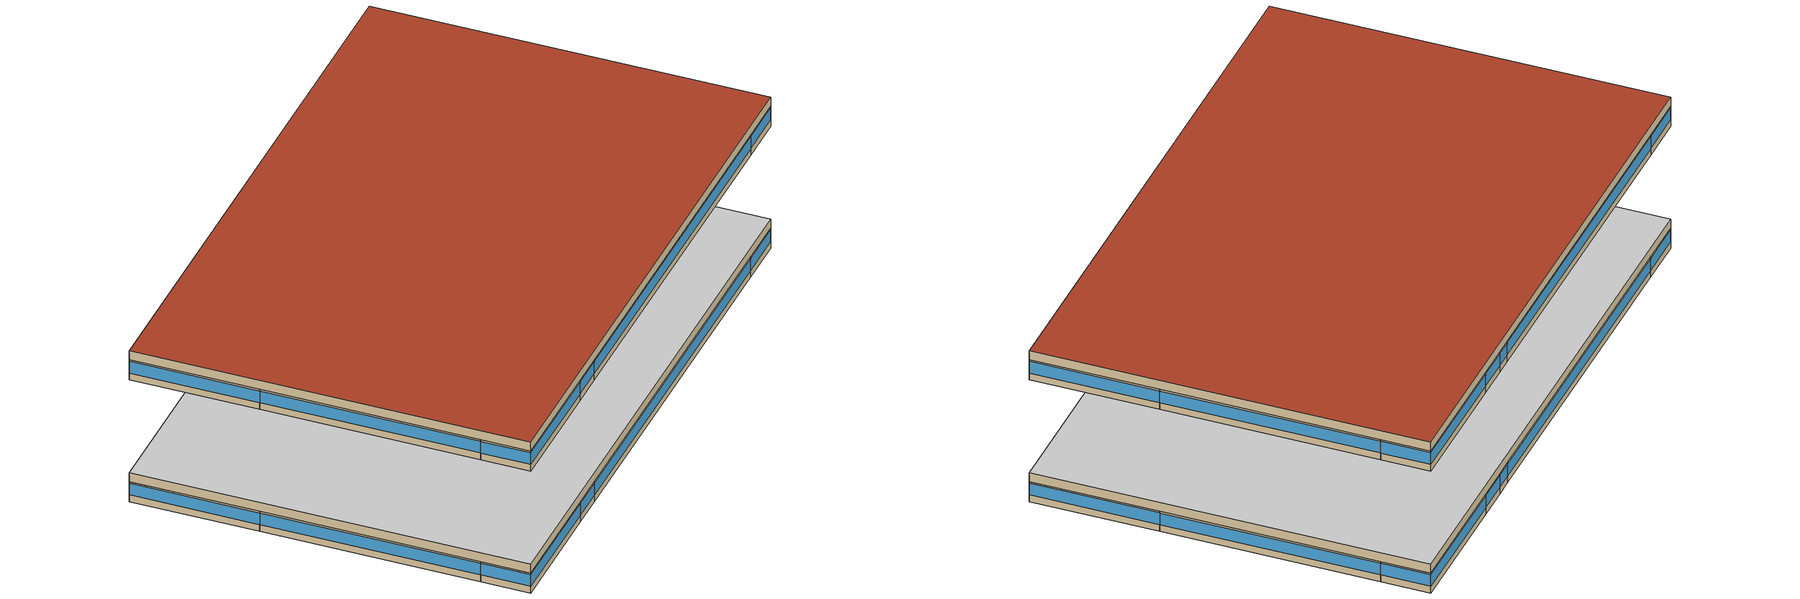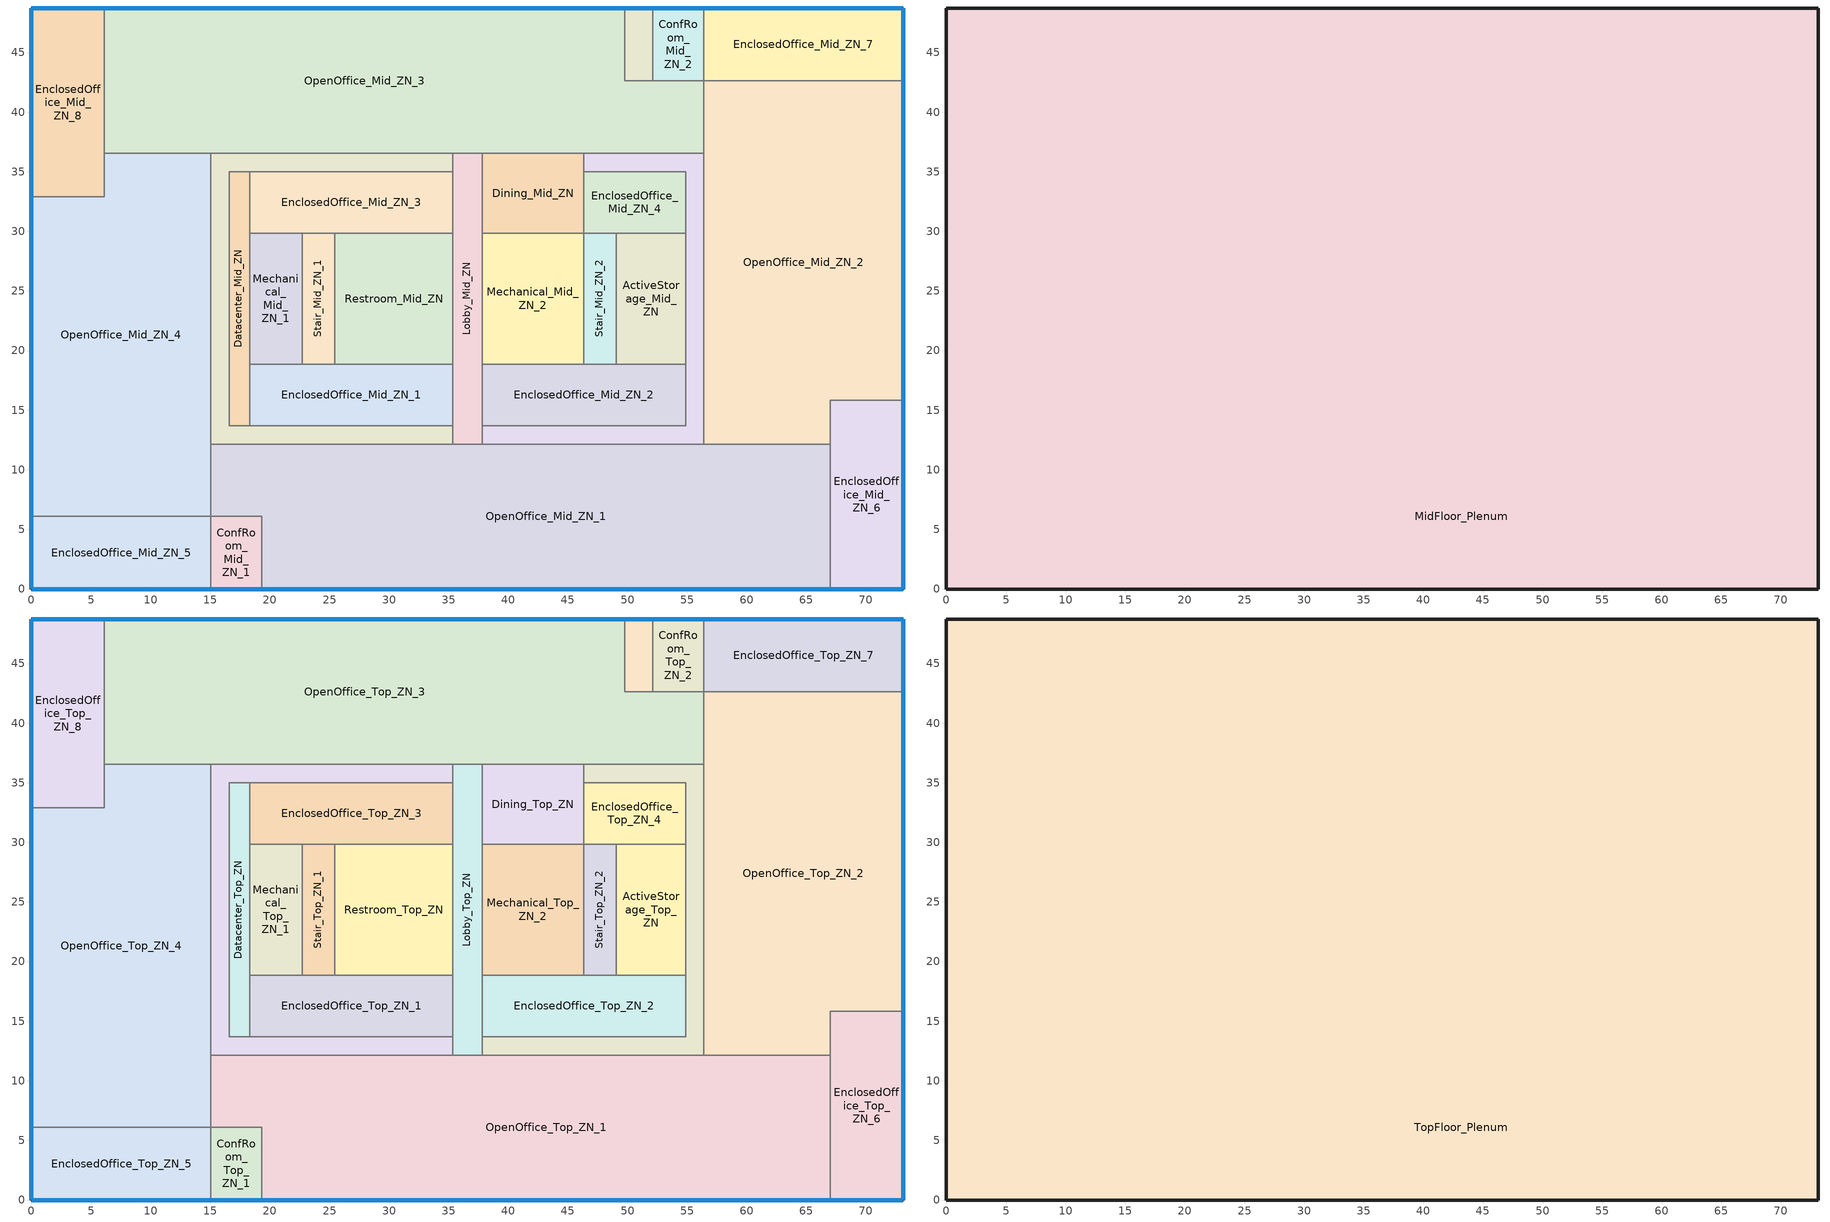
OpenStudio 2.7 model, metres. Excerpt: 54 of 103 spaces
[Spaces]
Corridor_Mid_ZN_1
 floor adiabatic: 35.36,36.55 35.36,35.02 16.58,35.02 16.58,13.69 35.36,13.69 35.36,12.16 15.06,12.16 15.06,36.55 z16.77
 wall to EnclosedOffice_Mid_ZN_1: 35.36,13.69 18.29,13.69 z16.77:19.51
 wall to Lobby_Mid_ZN: 35.36,12.16 35.36,13.69 / 35.36,35.02 35.36,36.55 z16.77:19.51
 wall to Datacenter_Mid_ZN: 18.29,13.69 16.58,13.69 16.58,35.02 18.29,35.02 z16.77:19.51
 wall to OpenOffice_Mid_ZN_1: 15.06,12.16 35.36,12.16 z16.77:19.51
 wall to OpenOffice_Mid_ZN_4: 15.06,36.55 15.06,12.16 z16.77:19.51
 wall to EnclosedOffice_Mid_ZN_3: 18.29,35.02 35.36,35.02 z16.77:19.51
 wall to OpenOffice_Mid_ZN_3: 35.36,36.55 15.06,36.55 z16.77:19.51
Datacenter_Mid_ZN
 floor adiabatic: 18.29,35.02 18.29,13.69 16.58,13.69 16.58,35.02 z16.77
 wall to Mechanical_Mid_ZN_1: 18.29,18.87 18.29,29.84 z16.77:19.51
 wall to EnclosedOffice_Mid_ZN_1: 18.29,13.69 18.29,18.87 z16.77:19.51
 wall to EnclosedOffice_Mid_ZN_3: 18.29,29.84 18.29,35.02 z16.77:19.51
Mechanical_Mid_ZN_1
 floor adiabatic: 22.71,29.84 22.71,18.87 18.29,18.87 18.29,29.84 z16.77
 wall to EnclosedOffice_Mid_ZN_3: 22.71,29.84 18.29,29.84 z16.77:19.51
 wall to EnclosedOffice_Mid_ZN_1: 18.29,18.87 22.71,18.87 z16.77:19.51
 wall to Stair_Mid_ZN_1: 22.71,18.87 22.71,29.84 z16.77:19.51
Stair_Mid_ZN_1
 floor adiabatic: 25.45,29.84 25.45,18.87 22.71,18.87 22.71,29.84 z16.77
 wall to EnclosedOffice_Mid_ZN_3: 25.45,29.84 22.71,29.84 z16.77:19.51
 wall to EnclosedOffice_Mid_ZN_1: 22.71,18.87 25.45,18.87 z16.77:19.51
 wall to Restroom_Mid_ZN: 25.45,18.87 25.45,29.84 z16.77:19.51
Restroom_Mid_ZN
 floor adiabatic: 35.36,29.84 35.36,18.87 25.45,18.87 25.45,29.84 z16.77
 wall to Lobby_Mid_ZN: 35.36,18.87 35.36,29.84 z16.77:19.51
 wall to EnclosedOffice_Mid_ZN_3: 35.36,29.84 25.45,29.84 z16.77:19.51
 wall to EnclosedOffice_Mid_ZN_1: 25.45,18.87 35.36,18.87 z16.77:19.51
EnclosedOffice_Mid_ZN_1
 floor adiabatic: 35.36,18.87 35.36,13.69 18.29,13.69 18.29,18.87 z16.77
 wall to Lobby_Mid_ZN: 35.36,13.69 35.36,18.87 z16.77:19.51
Lobby_Mid_ZN
 floor adiabatic: 37.8,36.55 37.8,12.16 35.36,12.16 35.36,36.55 z16.77
 wall to OpenOffice_Mid_ZN_1: 35.36,12.16 37.8,12.16 z16.77:19.51
 wall to Dining_Mid_ZN: 37.8,29.84 37.8,36.55 z16.77:19.51
 wall to OpenOffice_Mid_ZN_3: 37.8,36.55 35.36,36.55 z16.77:19.51
 wall to Mechanical_Mid_ZN_2: 37.8,18.87 37.8,29.84 z16.77:19.51
 wall to EnclosedOffice_Mid_ZN_3: 35.36,35.02 35.36,29.84 z16.77:19.51
 wall to Corridor_Mid_ZN_2: 37.8,12.16 37.8,13.69 z16.77:19.51
 wall to EnclosedOffice_Mid_ZN_2: 37.8,13.69 37.8,18.87 z16.77:19.51
Corridor_Mid_ZN_2
 floor adiabatic: 56.39,36.55 56.39,12.16 37.8,12.16 37.8,13.69 54.86,13.69 54.86,35.02 46.33,35.02 46.33,36.55 z16.77
 wall to Dining_Mid_ZN: 46.33,36.55 46.33,35.02 z16.77:19.51
 wall to EnclosedOffice_Mid_ZN_4: 46.33,35.02 54.86,35.02 54.86,29.84 z16.77:19.51
 wall to EnclosedOffice_Mid_ZN_2: 54.86,18.87 54.86,13.69 37.8,13.69 z16.77:19.51
 wall to OpenOffice_Mid_ZN_1: 37.8,12.16 56.39,12.16 z16.77:19.51
 wall to OpenOffice_Mid_ZN_3: 56.39,36.55 46.33,36.55 z16.77:19.51
 wall to OpenOffice_Mid_ZN_2: 56.39,12.16 56.39,36.55 z16.77:19.51
 wall to ActiveStorage_Mid_ZN: 54.86,29.84 54.86,18.87 z16.77:19.51
Mechanical_Mid_ZN_2
 floor adiabatic: 46.33,29.84 46.33,18.87 37.8,18.87 37.8,29.84 z16.77
 wall to Stair_Mid_ZN_2: 46.33,18.87 46.33,29.84 z16.77:19.51
 wall to Dining_Mid_ZN: 46.33,29.84 37.8,29.84 z16.77:19.51
 wall to EnclosedOffice_Mid_ZN_2: 37.8,18.87 46.33,18.87 z16.77:19.51
Stair_Mid_ZN_2
 floor adiabatic: 49.07,29.84 49.07,18.87 46.33,18.87 46.33,29.84 z16.77
 wall to ActiveStorage_Mid_ZN: 49.07,18.87 49.07,29.84 z16.77:19.51
 wall to EnclosedOffice_Mid_ZN_2: 46.33,18.87 49.07,18.87 z16.77:19.51
 wall to EnclosedOffice_Mid_ZN_4: 49.07,29.84 46.33,29.84 z16.77:19.51
ActiveStorage_Mid_ZN
 floor adiabatic: 54.86,29.84 54.86,18.87 49.07,18.87 49.07,29.84 z16.77
 wall to EnclosedOffice_Mid_ZN_2: 49.07,18.87 54.86,18.87 z16.77:19.51
 wall to EnclosedOffice_Mid_ZN_4: 54.86,29.84 49.07,29.84 z16.77:19.51
Dining_Mid_ZN
 floor adiabatic: 46.33,36.55 46.33,29.84 37.8,29.84 37.8,36.55 z16.77
 wall to EnclosedOffice_Mid_ZN_4: 46.33,29.84 46.33,35.02 z16.77:19.51
 wall to OpenOffice_Mid_ZN_3: 46.33,36.55 37.8,36.55 z16.77:19.51
EnclosedOffice_Mid_ZN_2
 floor adiabatic: 54.86,18.87 54.86,13.69 37.8,13.69 37.8,18.87 z16.77
EnclosedOffice_Mid_ZN_3
 floor adiabatic: 35.36,35.02 35.36,29.84 18.29,29.84 18.29,35.02 z16.77
EnclosedOffice_Mid_ZN_4
 floor adiabatic: 54.86,35.02 54.86,29.84 46.33,29.84 46.33,35.02 z16.77
EnclosedOffice_Mid_ZN_5
 floor adiabatic: 15.06,6.1 15.06,0 0,0 0,6.1 z16.77
 wall outside: 0,6.1 0,0 15.06,0 z16.77:19.51
 wall to OpenOffice_Mid_ZN_4: 15.06,6.1 0,6.1 z16.77:19.51
 wall to ConfRoom_Mid_ZN_1: 15.06,0 15.06,6.1 z16.77:19.51
 window: 0.03,0 15.03,0 / 0,6.07 0,0.03 z17.68:19.27
ConfRoom_Mid_ZN_1
 floor adiabatic: 19.32,6.1 19.32,0 15.06,0 15.06,6.1 z16.77
 wall outside: 15.06,0 19.32,0 z16.77:19.51
 wall to OpenOffice_Mid_ZN_1: 19.32,0 19.32,6.1 15.06,6.1 z16.77:19.51
 window: 15.08,0 19.3,0 z17.68:19.27
EnclosedOffice_Mid_ZN_6
 floor adiabatic: 73.11,15.82 73.11,0 67.01,0 67.01,15.82 z16.77
 wall outside: 67.01,0 73.11,0 73.11,15.82 z16.77:19.51
 wall to OpenOffice_Mid_ZN_2: 73.11,15.82 67.01,15.82 67.01,12.16 z16.77:19.51
 wall to OpenOffice_Mid_ZN_1: 67.01,12.16 67.01,0 z16.77:19.51
 window: 73.11,0.03 73.11,15.79 / 67.04,0 73.08,0 z17.68:19.27
EnclosedOffice_Mid_ZN_7
 floor adiabatic: 73.11,48.74 73.11,42.64 56.39,42.64 56.39,48.74 z16.77
 wall outside: 73.11,42.64 73.11,48.74 56.39,48.74 z16.77:19.51
 wall to OpenOffice_Mid_ZN_2: 56.39,42.64 73.11,42.64 z16.77:19.51
 wall to ConfRoom_Mid_ZN_2: 56.39,48.74 56.39,42.64 z16.77:19.51
 window: 73.08,48.74 56.41,48.74 / 73.11,42.67 73.11,48.71 z17.68:19.27
ConfRoom_Mid_ZN_2
 floor adiabatic: 56.39,48.74 56.39,42.64 52.12,42.64 52.12,48.74 z16.77
 wall outside: 56.39,48.74 52.12,48.74 z16.77:19.51
 wall to Classroom_Mid_ZN: 52.12,48.74 52.12,42.64 z16.77:19.51
 wall to OpenOffice_Mid_ZN_3: 52.12,42.64 56.39,42.64 z16.77:19.51
 window: 56.36,48.74 52.15,48.74 z17.68:19.27
Classroom_Mid_ZN
 floor adiabatic: 52.12,48.74 52.12,42.64 49.77,42.64 49.77,48.74 z16.77
 wall outside: 52.12,48.74 49.77,48.74 z16.77:19.51
 wall to OpenOffice_Mid_ZN_3: 49.77,48.74 49.77,42.64 52.12,42.64 z16.77:19.51
 window: 52.1,48.74 49.8,48.74 z17.68:19.27
EnclosedOffice_Mid_ZN_8
 floor adiabatic: 6.1,48.74 6.1,32.89 0,32.89 0,48.74 z16.77
 wall outside: 6.1,48.74 0,48.74 0,32.89 z16.77:19.51
 wall to OpenOffice_Mid_ZN_4: 0,32.89 6.1,32.89 6.1,36.55 z16.77:19.51
 wall to OpenOffice_Mid_ZN_3: 6.1,36.55 6.1,48.74 z16.77:19.51
 window: 0,48.71 0,32.91 / 6.07,48.74 0.03,48.74 z17.68:19.27
OpenOffice_Mid_ZN_1
 floor adiabatic: 67.01,12.16 67.01,0 19.32,0 19.32,6.1 15.06,6.1 15.06,12.16 z16.77
 wall outside: 19.32,0 67.01,0 z16.77:19.51
 wall to OpenOffice_Mid_ZN_4: 15.06,12.16 15.06,6.1 z16.77:19.51
 wall to OpenOffice_Mid_ZN_2: 67.01,12.16 56.39,12.16 z16.77:19.51
 window: 19.35,0 66.99,0 z17.68:19.27
OpenOffice_Mid_ZN_2
 floor adiabatic: 73.11,42.64 73.11,15.82 67.01,15.82 67.01,12.16 56.39,12.16 56.39,42.64 z16.77
 wall outside: 73.11,15.82 73.11,42.64 z16.77:19.51
 wall to OpenOffice_Mid_ZN_3: 56.39,42.64 56.39,36.55 z16.77:19.51
 window: 73.11,15.84 73.11,42.62 z17.68:19.27
OpenOffice_Mid_ZN_3
 floor adiabatic: 49.77,48.74 49.77,42.64 56.39,42.64 56.39,36.55 6.1,36.55 6.1,48.74 z16.77
 wall outside: 49.77,48.74 6.1,48.74 z16.77:19.51
 wall to OpenOffice_Mid_ZN_4: 6.1,36.55 15.06,36.55 z16.77:19.51
 window: 49.75,48.74 6.12,48.74 z17.68:19.27
OpenOffice_Mid_ZN_4
 floor adiabatic: 15.06,36.55 15.06,6.1 0,6.1 0,32.89 6.1,32.89 6.1,36.55 z16.77
 wall outside: 0,32.89 0,6.1 z16.77:19.51
 window: 0,32.86 0,6.12 z17.68:19.27
MidFloor_Plenum
 floor to OpenOffice_Mid_ZN_3: 49.77,48.74 49.77,42.64 56.39,42.64 56.39,36.55 6.1,36.55 6.1,48.74 z19.51
 floor to OpenOffice_Mid_ZN_1: 67.01,12.16 67.01,0 19.32,0 19.32,6.1 15.06,6.1 15.06,12.16 z19.51
 floor to OpenOffice_Mid_ZN_2: 73.11,42.64 73.11,15.82 67.01,15.82 67.01,12.16 56.39,12.16 56.39,42.64 z19.51
 floor to Stair_Mid_ZN_1: 25.45,29.84 25.45,18.87 22.71,18.87 22.71,29.84 z19.51
 floor to Corridor_Mid_ZN_1: 35.36,36.55 35.36,35.02 16.58,35.02 16.58,13.69 35.36,13.69 35.36,12.16 15.06,12.16 15.06,36.55 z19.51
 floor to Datacenter_Mid_ZN: 18.29,35.02 18.29,13.69 16.58,13.69 16.58,35.02 z19.51
 floor to ConfRoom_Mid_ZN_1: 19.32,6.1 19.32,0 15.06,0 15.06,6.1 z19.51
 floor to Corridor_Mid_ZN_2: 56.39,36.55 56.39,12.16 37.8,12.16 37.8,13.69 54.86,13.69 54.86,35.02 46.33,35.02 46.33,36.55 z19.51
 floor to EnclosedOffice_Mid_ZN_5: 15.06,6.1 15.06,0 0,0 0,6.1 z19.51
 floor to ConfRoom_Mid_ZN_2: 56.39,48.74 56.39,42.64 52.12,42.64 52.12,48.74 z19.51
 floor to EnclosedOffice_Mid_ZN_8: 6.1,48.74 6.1,32.89 0,32.89 0,48.74 z19.51
 floor to OpenOffice_Mid_ZN_4: 15.06,36.55 15.06,6.1 0,6.1 0,32.89 6.1,32.89 6.1,36.55 z19.51
 floor to EnclosedOffice_Mid_ZN_7: 73.11,48.74 73.11,42.64 56.39,42.64 56.39,48.74 z19.51
 floor to EnclosedOffice_Mid_ZN_6: 73.11,15.82 73.11,0 67.01,0 67.01,15.82 z19.51
 floor to Dining_Mid_ZN: 46.33,36.55 46.33,29.84 37.8,29.84 37.8,36.55 z19.51
 floor to Classroom_Mid_ZN: 52.12,48.74 52.12,42.64 49.77,42.64 49.77,48.74 z19.51
 floor to Mechanical_Mid_ZN_1: 22.71,29.84 22.71,18.87 18.29,18.87 18.29,29.84 z19.51
 floor to EnclosedOffice_Mid_ZN_3: 35.36,35.02 35.36,29.84 18.29,29.84 18.29,35.02 z19.51
 floor to Restroom_Mid_ZN: 35.36,29.84 35.36,18.87 25.45,18.87 25.45,29.84 z19.51
 floor to Stair_Mid_ZN_2: 49.07,29.84 49.07,18.87 46.33,18.87 46.33,29.84 z19.51
 floor to EnclosedOffice_Mid_ZN_2: 54.86,18.87 54.86,13.69 37.8,13.69 37.8,18.87 z19.51
 floor to Mechanical_Mid_ZN_2: 46.33,29.84 46.33,18.87 37.8,18.87 37.8,29.84 z19.51
 floor to ActiveStorage_Mid_ZN: 54.86,29.84 54.86,18.87 49.07,18.87 49.07,29.84 z19.51
 floor to EnclosedOffice_Mid_ZN_1: 35.36,18.87 35.36,13.69 18.29,13.69 18.29,18.87 z19.51
 floor to Lobby_Mid_ZN: 37.8,36.55 37.8,12.16 35.36,12.16 35.36,36.55 z19.51
 floor to EnclosedOffice_Mid_ZN_4: 54.86,35.02 54.86,29.84 46.33,29.84 46.33,35.02 z19.51
 wall outside: 0,0 73.11,0 73.11,48.74 0,48.74 0,0 z19.51:20.73
 ceiling adiabatic: 73.11,0 73.11,48.74 0,48.74 0,0 z20.73
Corridor_Top_ZN_1
 floor adiabatic: 35.36,36.55 35.36,35.02 16.58,35.02 16.58,13.69 35.36,13.69 35.36,12.16 15.06,12.16 15.06,36.55 z33.54
 wall to EnclosedOffice_Top_ZN_1: 35.36,13.69 18.29,13.69 z33.54:36.28
 wall to Lobby_Top_ZN: 35.36,12.16 35.36,13.69 / 35.36,35.02 35.36,36.55 z33.54:36.28
 wall to Datacenter_Top_ZN: 18.29,13.69 16.58,13.69 16.58,35.02 18.29,35.02 z33.54:36.28
 wall to OpenOffice_Top_ZN_1: 15.06,12.16 35.36,12.16 z33.54:36.28
 wall to OpenOffice_Top_ZN_4: 15.06,36.55 15.06,12.16 z33.54:36.28
 wall to EnclosedOffice_Top_ZN_3: 18.29,35.02 35.36,35.02 z33.54:36.28
 wall to OpenOffice_Top_ZN_3: 35.36,36.55 15.06,36.55 z33.54:36.28
Restroom_Top_ZN
 floor adiabatic: 35.36,29.84 35.36,18.87 25.45,18.87 25.45,29.84 z33.54
 wall to Lobby_Top_ZN: 35.36,18.87 35.36,29.84 z33.54:36.28
 wall to EnclosedOffice_Top_ZN_3: 35.36,29.84 25.45,29.84 z33.54:36.28
 wall to Stair_Top_ZN_1: 25.45,29.84 25.45,18.87 z33.54:36.28
 wall to EnclosedOffice_Top_ZN_1: 25.45,18.87 35.36,18.87 z33.54:36.28
Lobby_Top_ZN
 floor adiabatic: 37.8,36.55 37.8,12.16 35.36,12.16 35.36,36.55 z33.54
 wall to OpenOffice_Top_ZN_1: 35.36,12.16 37.8,12.16 z33.54:36.28
 wall to Dining_Top_ZN: 37.8,29.84 37.8,36.55 z33.54:36.28
 wall to OpenOffice_Top_ZN_3: 37.8,36.55 35.36,36.55 z33.54:36.28
 wall to Mechanical_Top_ZN_2: 37.8,18.87 37.8,29.84 z33.54:36.28
 wall to EnclosedOffice_Top_ZN_3: 35.36,35.02 35.36,29.84 z33.54:36.28
 wall to Corridor_Top_ZN_2: 37.8,12.16 37.8,13.69 z33.54:36.28
 wall to EnclosedOffice_Top_ZN_1: 35.36,18.87 35.36,13.69 z33.54:36.28
 wall to EnclosedOffice_Top_ZN_2: 37.8,13.69 37.8,18.87 z33.54:36.28
Corridor_Top_ZN_2
 floor adiabatic: 56.39,36.55 56.39,12.16 37.8,12.16 37.8,13.69 54.86,13.69 54.86,35.02 46.33,35.02 46.33,36.55 z33.54
 wall to Dining_Top_ZN: 46.33,36.55 46.33,35.02 z33.54:36.28
 wall to EnclosedOffice_Top_ZN_4: 46.33,35.02 54.86,35.02 54.86,29.84 z33.54:36.28
 wall to EnclosedOffice_Top_ZN_2: 54.86,18.87 54.86,13.69 37.8,13.69 z33.54:36.28
 wall to OpenOffice_Top_ZN_1: 37.8,12.16 56.39,12.16 z33.54:36.28
 wall to OpenOffice_Top_ZN_3: 56.39,36.55 46.33,36.55 z33.54:36.28
 wall to OpenOffice_Top_ZN_2: 56.39,12.16 56.39,36.55 z33.54:36.28
 wall to ActiveStorage_Top_ZN: 54.86,29.84 54.86,18.87 z33.54:36.28
Mechanical_Top_ZN_2
 floor adiabatic: 46.33,29.84 46.33,18.87 37.8,18.87 37.8,29.84 z33.54
 wall to Stair_Top_ZN_2: 46.33,18.87 46.33,29.84 z33.54:36.28
 wall to Dining_Top_ZN: 46.33,29.84 37.8,29.84 z33.54:36.28
 wall to EnclosedOffice_Top_ZN_2: 37.8,18.87 46.33,18.87 z33.54:36.28
Stair_Top_ZN_2
 floor adiabatic: 49.07,29.84 49.07,18.87 46.33,18.87 46.33,29.84 z33.54
 wall to ActiveStorage_Top_ZN: 49.07,18.87 49.07,29.84 z33.54:36.28
 wall to EnclosedOffice_Top_ZN_2: 46.33,18.87 49.07,18.87 z33.54:36.28
 wall to EnclosedOffice_Top_ZN_4: 49.07,29.84 46.33,29.84 z33.54:36.28
OpenOffice_Top_ZN_2
 floor adiabatic: 73.11,42.64 73.11,15.82 67.01,15.82 67.01,12.16 56.39,12.16 56.39,42.64 z33.54
 wall outside: 73.11,15.82 73.11,42.64 z33.54:36.28
 wall to EnclosedOffice_Top_ZN_6: 67.01,12.16 67.01,15.82 73.11,15.82 z33.54:36.28
 wall to OpenOffice_Top_ZN_1: 56.39,12.16 67.01,12.16 z33.54:36.28
 wall to EnclosedOffice_Top_ZN_7: 73.11,42.64 56.39,42.64 z33.54:36.28
 wall to OpenOffice_Top_ZN_3: 56.39,42.64 56.39,36.55 z33.54:36.28
 window: 73.11,15.84 73.11,42.62 z34.45:36.04
OpenOffice_Top_ZN_3
 floor adiabatic: 49.77,48.74 49.77,42.64 56.39,42.64 56.39,36.55 6.1,36.55 6.1,48.74 z33.54
 wall outside: 49.77,48.74 6.1,48.74 z33.54:36.28
 wall to ConfRoom_Top_ZN_2: 56.39,42.64 52.12,42.64 z33.54:36.28
 wall to EnclosedOffice_Top_ZN_8: 6.1,48.74 6.1,36.55 z33.54:36.28
 wall to OpenOffice_Top_ZN_4: 6.1,36.55 15.06,36.55 z33.54:36.28
 wall to Classroom_Top_ZN: 52.12,42.64 49.77,42.64 49.77,48.74 z33.54:36.28
 wall to Dining_Top_ZN: 37.8,36.55 46.33,36.55 z33.54:36.28
 window: 49.75,48.74 6.12,48.74 z34.45:36.04
OpenOffice_Top_ZN_4
 floor adiabatic: 15.06,36.55 15.06,6.1 0,6.1 0,32.89 6.1,32.89 6.1,36.55 z33.54
 wall outside: 0,32.89 0,6.1 z33.54:36.28
 wall to EnclosedOffice_Top_ZN_8: 6.1,36.55 6.1,32.89 0,32.89 z33.54:36.28
 wall to EnclosedOffice_Top_ZN_5: 0,6.1 15.06,6.1 z33.54:36.28
 wall to OpenOffice_Top_ZN_1: 15.06,6.1 15.06,12.16 z33.54:36.28
 window: 0,32.86 0,6.12 z34.45:36.04
OpenOffice_Top_ZN_1
 floor adiabatic: 67.01,12.16 67.01,0 19.32,0 19.32,6.1 15.06,6.1 15.06,12.16 z33.54
 wall outside: 19.32,0 67.01,0 z33.54:36.28
 wall to ConfRoom_Top_ZN_1: 15.06,6.1 19.32,6.1 19.32,0 z33.54:36.28
 wall to EnclosedOffice_Top_ZN_6: 67.01,0 67.01,12.16 z33.54:36.28
 window: 19.35,0 66.99,0 z34.45:36.04
EnclosedOffice_Top_ZN_8
 floor adiabatic: 6.1,48.74 6.1,32.89 0,32.89 0,48.74 z33.54
 wall outside: 6.1,48.74 0,48.74 0,32.89 z33.54:36.28
 window: 0,48.71 0,32.91 / 6.07,48.74 0.03,48.74 z34.45:36.04
EnclosedOffice_Top_ZN_4
 floor adiabatic: 54.86,35.02 54.86,29.84 46.33,29.84 46.33,35.02 z33.54
 wall to Dining_Top_ZN: 46.33,35.02 46.33,29.84 z33.54:36.28
 wall to ActiveStorage_Top_ZN: 49.07,29.84 54.86,29.84 z33.54:36.28
EnclosedOffice_Top_ZN_2
 floor adiabatic: 54.86,18.87 54.86,13.69 37.8,13.69 37.8,18.87 z33.54
 wall to ActiveStorage_Top_ZN: 54.86,18.87 49.07,18.87 z33.54:36.28
ConfRoom_Top_ZN_2
 floor adiabatic: 56.39,48.74 56.39,42.64 52.12,42.64 52.12,48.74 z33.54
 wall outside: 56.39,48.74 52.12,48.74 z33.54:36.28
 wall to Classroom_Top_ZN: 52.12,48.74 52.12,42.64 z33.54:36.28
 wall to EnclosedOffice_Top_ZN_7: 56.39,42.64 56.39,48.74 z33.54:36.28
 window: 56.36,48.74 52.15,48.74 z34.45:36.04
EnclosedOffice_Top_ZN_3
 floor adiabatic: 35.36,35.02 35.36,29.84 18.29,29.84 18.29,35.02 z33.54
 wall to Datacenter_Top_ZN: 18.29,35.02 18.29,29.84 z33.54:36.28
 wall to Stair_Top_ZN_1: 22.71,29.84 25.45,29.84 z33.54:36.28
 wall to Mechanical_Top_ZN_1: 18.29,29.84 22.71,29.84 z33.54:36.28
EnclosedOffice_Top_ZN_7
 floor adiabatic: 73.11,48.74 73.11,42.64 56.39,42.64 56.39,48.74 z33.54
 wall outside: 73.11,42.64 73.11,48.74 56.39,48.74 z33.54:36.28
 window: 73.08,48.74 56.41,48.74 / 73.11,42.64 73.11,48.71 z34.45:36.04
Classroom_Top_ZN
 floor adiabatic: 52.12,48.74 52.12,42.64 49.77,42.64 49.77,48.74 z33.54
 wall outside: 52.12,48.74 49.77,48.74 z33.54:36.28
 window: 52.1,48.74 49.8,48.74 z34.45:36.04
ConfRoom_Top_ZN_1
 floor adiabatic: 19.32,6.1 19.32,0 15.06,0 15.06,6.1 z33.54
 wall outside: 15.06,0 19.32,0 z33.54:36.28
 wall to EnclosedOffice_Top_ZN_5: 15.06,6.1 15.06,0 z33.54:36.28
 window: 15.08,0 19.3,0 z34.45:36.04
EnclosedOffice_Top_ZN_5
 floor adiabatic: 15.06,6.1 15.06,0 0,0 0,6.1 z33.54
 wall outside: 0,6.1 0,0 15.06,0 z33.54:36.28
 window: 0,6.07 0,0.03 / 0.03,0 15.03,0 z34.45:36.04
EnclosedOffice_Top_ZN_6
 floor adiabatic: 73.11,15.82 73.11,0 67.01,0 67.01,15.82 z33.54
 wall outside: 67.01,0 73.11,0 73.11,15.82 z33.54:36.28
 window: 73.11,0.03 73.11,15.79 / 67.04,0 73.08,0 z34.45:36.04
Dining_Top_ZN
 floor adiabatic: 46.33,36.55 46.33,29.84 37.8,29.84 37.8,36.55 z33.54
ActiveStorage_Top_ZN
 floor adiabatic: 54.86,29.84 54.86,18.87 49.07,18.87 49.07,29.84 z33.54
Datacenter_Top_ZN
 floor adiabatic: 18.29,35.02 18.29,13.69 16.58,13.69 16.58,35.02 z33.54
 wall to Mechanical_Top_ZN_1: 18.29,18.87 18.29,29.84 z33.54:36.28
 wall to EnclosedOffice_Top_ZN_1: 18.29,13.69 18.29,18.87 z33.54:36.28
Mechanical_Top_ZN_1
 floor adiabatic: 22.71,29.84 22.71,18.87 18.29,18.87 18.29,29.84 z33.54
 wall to EnclosedOffice_Top_ZN_1: 18.29,18.87 22.71,18.87 z33.54:36.28
 wall to Stair_Top_ZN_1: 22.71,18.87 22.71,29.84 z33.54:36.28
Stair_Top_ZN_1
 floor adiabatic: 25.45,29.84 25.45,18.87 22.71,18.87 22.71,29.84 z33.54
 wall to EnclosedOffice_Top_ZN_1: 22.71,18.87 25.45,18.87 z33.54:36.28
EnclosedOffice_Top_ZN_1
 floor adiabatic: 35.36,18.87 35.36,13.69 18.29,13.69 18.29,18.87 z33.54
TopFloor_Plenum
 floor to OpenOffice_Top_ZN_3: 49.77,48.74 49.77,42.64 56.39,42.64 56.39,36.55 6.1,36.55 6.1,48.74 z36.28
 floor to OpenOffice_Top_ZN_1: 67.01,12.16 67.01,0 19.32,0 19.32,6.1 15.06,6.1 15.06,12.16 z36.28
 floor to OpenOffice_Top_ZN_2: 73.11,42.64 73.11,15.82 67.01,15.82 67.01,12.16 56.39,12.16 56.39,42.64 z36.28
 floor to Stair_Top_ZN_1: 25.45,29.84 25.45,18.87 22.71,18.87 22.71,29.84 z36.28
 floor to Corridor_Top_ZN_1: 35.36,36.55 35.36,35.02 16.58,35.02 16.58,13.69 35.36,13.69 35.36,12.16 15.06,12.16 15.06,36.55 z36.28
 floor to Datacenter_Top_ZN: 18.29,35.02 18.29,13.69 16.58,13.69 16.58,35.02 z36.28
 floor to ConfRoom_Top_ZN_1: 19.32,6.1 19.32,0 15.06,0 15.06,6.1 z36.28
 floor to Corridor_Top_ZN_2: 56.39,36.55 56.39,12.16 37.8,12.16 37.8,13.69 54.86,13.69 54.86,35.02 46.33,35.02 46.33,36.55 z36.28
 floor to EnclosedOffice_Top_ZN_5: 15.06,6.1 15.06,0 0,0 0,6.1 z36.28
 floor to ConfRoom_Top_ZN_2: 56.39,48.74 56.39,42.64 52.12,42.64 52.12,48.74 z36.28
 floor to EnclosedOffice_Top_ZN_8: 6.1,48.74 6.1,32.89 0,32.89 0,48.74 z36.28
 floor to OpenOffice_Top_ZN_4: 15.06,36.55 15.06,6.1 0,6.1 0,32.89 6.1,32.89 6.1,36.55 z36.28
 floor to EnclosedOffice_Top_ZN_7: 73.11,48.74 73.11,42.64 56.39,42.64 56.39,48.74 z36.28
 floor to EnclosedOffice_Top_ZN_6: 73.11,15.82 73.11,0 67.01,0 67.01,15.82 z36.28
 floor to Dining_Top_ZN: 46.33,36.55 46.33,29.84 37.8,29.84 37.8,36.55 z36.28
 floor to Classroom_Top_ZN: 52.12,48.74 52.12,42.64 49.77,42.64 49.77,48.74 z36.28
 floor to Mechanical_Top_ZN_1: 22.71,29.84 22.71,18.87 18.29,18.87 18.29,29.84 z36.28
 floor to EnclosedOffice_Top_ZN_3: 35.36,35.02 35.36,29.84 18.29,29.84 18.29,35.02 z36.28
 floor to Restroom_Top_ZN: 35.36,29.84 35.36,18.87 25.45,18.87 25.45,29.84 z36.28
 floor to Stair_Top_ZN_2: 49.07,29.84 49.07,18.87 46.33,18.87 46.33,29.84 z36.28
 floor to EnclosedOffice_Top_ZN_2: 54.86,18.87 54.86,13.69 37.8,13.69 37.8,18.87 z36.28
 floor to Mechanical_Top_ZN_2: 46.33,29.84 46.33,18.87 37.8,18.87 37.8,29.84 z36.28
 floor to ActiveStorage_Top_ZN: 54.86,29.84 54.86,18.87 49.07,18.87 49.07,29.84 z36.28
 floor to EnclosedOffice_Top_ZN_1: 35.36,18.87 35.36,13.69 18.29,13.69 18.29,18.87 z36.28
 floor to Lobby_Top_ZN: 37.8,36.55 37.8,12.16 35.36,12.16 35.36,36.55 z36.28
 floor to EnclosedOffice_Top_ZN_4: 54.86,35.02 54.86,29.84 46.33,29.84 46.33,35.02 z36.28
 wall outside: 0,0 73.11,0 73.11,48.74 0,48.74 0,0 z36.28:37.5
 roof outside: 73.11,0 73.11,48.74 0,48.74 0,0 z37.5
[Site]
Chicago Ohare Intl Ap_IL_USA Design_Conditions: Latitude {deg}=41.98; Longitude {deg}=-87.92; Time Zone {hr}=-6; Elevation {m}=201; Terrain=City
[Building]
Large Office Spaces Added: North Axis {deg}=0; Standards Number of Stories=13; Standards Number of Above Ground Stories=12
[ClimateZones]
Climate Zone Institution Name 1=ASHRAE; Climate Zone Document Name 1=ANSI/ASHRAE Standard 169; Climate Zone Document Year 1=2006; Climate Zone Institution Name 2=CEC; Climate Zone Document Name 2=California Climate Zone Descriptions; Climate Zone Document Year 2=1995
[Space]
Name | Space Type | Building Story | Thermal Zone | Part of Total Floor Area
Corridor_Mid_ZN_1 | Corridor | Building Story 2 | Thermal Zone: Corridor_Mid_ZN_1
Datacenter_Mid_ZN | OfficeLarge Data Center | Building Story 2 | Thermal Zone: Datacenter_Mid_ZN
Mechanical_Mid_ZN_1 | Elec/MechRoom | Building Story 2 | Thermal Zone: Mechanical_Mid_ZN_1
Stair_Mid_ZN_1 | Stair | Building Story 2 | Thermal Zone: Stair_Mid_ZN_1
Restroom_Mid_ZN | Restroom | Building Story 2 | Thermal Zone: Restroom_Mid_ZN
EnclosedOffice_Mid_ZN_1 | ClosedOffice | Building Story 2 | Thermal Zone: EnclosedOffice_Mid_ZN_1
Lobby_Mid_ZN | Lobby | Building Story 2 | Thermal Zone: Lobby_Mid_ZN
Corridor_Mid_ZN_2 | Corridor | Building Story 2 | Thermal Zone: Corridor_Mid_ZN_2
Mechanical_Mid_ZN_2 | Elec/MechRoom | Building Story 2 | Thermal Zone: Mechanical_Mid_ZN_2
Stair_Mid_ZN_2 | Stair | Building Story 2 | Thermal Zone: Stair_Mid_ZN_2
ActiveStorage_Mid_ZN | Storage | Building Story 2 | Thermal Zone: ActiveStorage_Mid_ZN
Dining_Mid_ZN | Dining | Building Story 2 | Thermal Zone: Dining_Mid_ZN
EnclosedOffice_Mid_ZN_2 | ClosedOffice | Building Story 2 | Thermal Zone: EnclosedOffice_Mid_ZN_2
EnclosedOffice_Mid_ZN_3 | ClosedOffice | Building Story 2 | Thermal Zone: EnclosedOffice_Mid_ZN_3
EnclosedOffice_Mid_ZN_4 | ClosedOffice | Building Story 2 | Thermal Zone: EnclosedOffice_Mid_ZN_4
EnclosedOffice_Mid_ZN_5 | ClosedOffice | Building Story 2 | Thermal Zone: EnclosedOffice_Mid_ZN_5
ConfRoom_Mid_ZN_1 | Conference | Building Story 2 | Thermal Zone: ConfRoom_Mid_ZN_1
EnclosedOffice_Mid_ZN_6 | ClosedOffice | Building Story 2 | Thermal Zone: EnclosedOffice_Mid_ZN_6
EnclosedOffice_Mid_ZN_7 | ClosedOffice | Building Story 2 | Thermal Zone: EnclosedOffice_Mid_ZN_7
ConfRoom_Mid_ZN_2 | Conference | Building Story 2 | Thermal Zone: ConfRoom_Mid_ZN_2
Classroom_Mid_ZN | Classroom | Building Story 2 | Thermal Zone: Classroom_Mid_ZN
EnclosedOffice_Mid_ZN_8 | ClosedOffice | Building Story 2 | Thermal Zone: EnclosedOffice_Mid_ZN_8
OpenOffice_Mid_ZN_1 | OpenOffice | Building Story 2 | Thermal Zone: OpenOffice_Mid_ZN_1
OpenOffice_Mid_ZN_2 | OpenOffice | Building Story 2 | Thermal Zone: OpenOffice_Mid_ZN_2
OpenOffice_Mid_ZN_3 | OpenOffice | Building Story 2 | Thermal Zone: OpenOffice_Mid_ZN_3
OpenOffice_Mid_ZN_4 | OpenOffice | Building Story 2 | Thermal Zone: OpenOffice_Mid_ZN_4
MidFloor_Plenum |  | Building Story 2 | Thermal Zone: MidFloor_Plenum | No
TopFloor_Plenum |  | Building Story 3 | Thermal Zone: TopFloor_Plenum | No
Corridor_Top_ZN_1 | Corridor | Building Story 3 | Thermal Zone: Corridor_Top_ZN_1
Restroom_Top_ZN | Restroom | Building Story 3 | Thermal Zone: Restroom_Top_ZN
Lobby_Top_ZN | Lobby | Building Story 3 | Thermal Zone: Lobby_Top_ZN
Corridor_Top_ZN_2 | Corridor | Building Story 3 | Thermal Zone: Corridor_Top_ZN_2
Mechanical_Top_ZN_2 | Elec/MechRoom | Building Story 3 | Thermal Zone: Mechanical_Top_ZN_2
Stair_Top_ZN_2 | Stair | Building Story 3 | Thermal Zone: Stair_Top_ZN_2
OpenOffice_Top_ZN_2 | OpenOffice | Building Story 3 | Thermal Zone: OpenOffice_Top_ZN_2
OpenOffice_Top_ZN_3 | OpenOffice | Building Story 3 | Thermal Zone: OpenOffice_Top_ZN_3
OpenOffice_Top_ZN_4 | OpenOffice | Building Story 3 | Thermal Zone: OpenOffice_Top_ZN_4
OpenOffice_Top_ZN_1 | OpenOffice | Building Story 3 | Thermal Zone: OpenOffice_Top_ZN_1
EnclosedOffice_Top_ZN_8 | ClosedOffice | Building Story 3 | Thermal Zone: EnclosedOffice_Top_ZN_8
EnclosedOffice_Top_ZN_4 | ClosedOffice | Building Story 3 | Thermal Zone: EnclosedOffice_Top_ZN_4
EnclosedOffice_Top_ZN_2 | ClosedOffice | Building Story 3 | Thermal Zone: EnclosedOffice_Top_ZN_2
ConfRoom_Top_ZN_2 | Conference | Building Story 3 | Thermal Zone: ConfRoom_Top_ZN_2
EnclosedOffice_Top_ZN_3 | ClosedOffice | Building Story 3 | Thermal Zone: EnclosedOffice_Top_ZN_3
EnclosedOffice_Top_ZN_7 | ClosedOffice | Building Story 3 | Thermal Zone: EnclosedOffice_Top_ZN_7
Classroom_Top_ZN | Classroom | Building Story 3 | Thermal Zone: Classroom_Top_ZN
ConfRoom_Top_ZN_1 | Conference | Building Story 3 | Thermal Zone: ConfRoom_Top_ZN_1
EnclosedOffice_Top_ZN_5 | ClosedOffice | Building Story 3 | Thermal Zone: EnclosedOffice_Top_ZN_5
EnclosedOffice_Top_ZN_6 | ClosedOffice | Building Story 3 | Thermal Zone: EnclosedOffice_Top_ZN_6
Dining_Top_ZN | Dining | Building Story 3 | Thermal Zone: Dining_Top_ZN
ActiveStorage_Top_ZN | Storage | Building Story 3 | Thermal Zone: ActiveStorage_Top_ZN
Datacenter_Top_ZN | OfficeLarge Data Center | Building Story 3 | Thermal Zone: Datacenter_Top_ZN
Mechanical_Top_ZN_1 | Elec/MechRoom | Building Story 3 | Thermal Zone: Mechanical_Top_ZN_1
Stair_Top_ZN_1 | Stair | Building Story 3 | Thermal Zone: Stair_Top_ZN_1
EnclosedOffice_Top_ZN_1 | ClosedOffice | Building Story 3 | Thermal Zone: EnclosedOffice_Top_ZN_1
[SpaceType] Standards Building Type=Office
Name | Standards Space Type
OpenOffice; ClosedOffice | office
Elec/MechRoom | electrical/mechanical
Corridor | corridor
Restroom | restroom
Lobby | lobby
Stair | stairwell
Dining | dining
Conference | conference/meeting/multipurpose
Storage | storage
Classroom | classroom/lecture/training
OfficeLarge Data Center | datacenter/low ite
[ThermalZone] Use Ideal Air Loads=No
Name | Multiplier
Thermal Zone: Corridor_Mid_ZN_1; Thermal Zone: EnclosedOffice_Mid_ZN_7; Thermal Zone: Stair_Mid_ZN_1; Thermal Zone: Mechanical_Mid_ZN_2; Thermal Zone: Dining_Mid_ZN; Thermal Zone: Stair_Mid_ZN_2; Thermal Zone: Mechanical_Mid_ZN_1; Thermal Zone: Corridor_Mid_ZN_2; Thermal Zone: EnclosedOffice_Mid_ZN_4; Thermal Zone: EnclosedOffice_Mid_ZN_1; Thermal Zone: Datacenter_Mid_ZN; Thermal Zone: EnclosedOffice_Mid_ZN_2; Thermal Zone: ActiveStorage_Mid_ZN; Thermal Zone: Restroom_Mid_ZN; Thermal Zone: EnclosedOffice_Mid_ZN_3; Thermal Zone: Lobby_Mid_ZN; Thermal Zone: EnclosedOffice_Mid_ZN_5; Thermal Zone: ConfRoom_Mid_ZN_1; Thermal Zone: EnclosedOffice_Mid_ZN_6; Thermal Zone: ConfRoom_Mid_ZN_2; Thermal Zone: Classroom_Mid_ZN; Thermal Zone: EnclosedOffice_Mid_ZN_8; Thermal Zone: OpenOffice_Mid_ZN_1; Thermal Zone: OpenOffice_Mid_ZN_2; Thermal Zone: OpenOffice_Mid_ZN_3; Thermal Zone: OpenOffice_Mid_ZN_4; Thermal Zone: MidFloor_Plenum | 10
Thermal Zone: ActiveStorage_Top_ZN; Thermal Zone: TopFloor_Plenum; Thermal Zone: Corridor_Top_ZN_1; Thermal Zone: Restroom_Top_ZN; Thermal Zone: Lobby_Top_ZN; Thermal Zone: Corridor_Top_ZN_2; Thermal Zone: Mechanical_Top_ZN_2; Thermal Zone: Stair_Top_ZN_2; Thermal Zone: EnclosedOffice_Top_ZN_3; Thermal Zone: OpenOffice_Top_ZN_2; Thermal Zone: OpenOffice_Top_ZN_3; Thermal Zone: OpenOffice_Top_ZN_4; Thermal Zone: OpenOffice_Top_ZN_1; Thermal Zone: EnclosedOffice_Top_ZN_8; Thermal Zone: EnclosedOffice_Top_ZN_4; Thermal Zone: EnclosedOffice_Top_ZN_2; Thermal Zone: ConfRoom_Top_ZN_2; Thermal Zone: EnclosedOffice_Top_ZN_7; Thermal Zone: Classroom_Top_ZN; Thermal Zone: ConfRoom_Top_ZN_1; Thermal Zone: EnclosedOffice_Top_ZN_5; Thermal Zone: EnclosedOffice_Top_ZN_6; Thermal Zone: Dining_Top_ZN; Thermal Zone: Datacenter_Top_ZN; Thermal Zone: Mechanical_Top_ZN_1; Thermal Zone: Stair_Top_ZN_1; Thermal Zone: EnclosedOffice_Top_ZN_1
[BuildingStory]
Name | Nominal Z Coordinate {m}
Building Story 2 | 19.816
Building Story 3 | 43.5952
